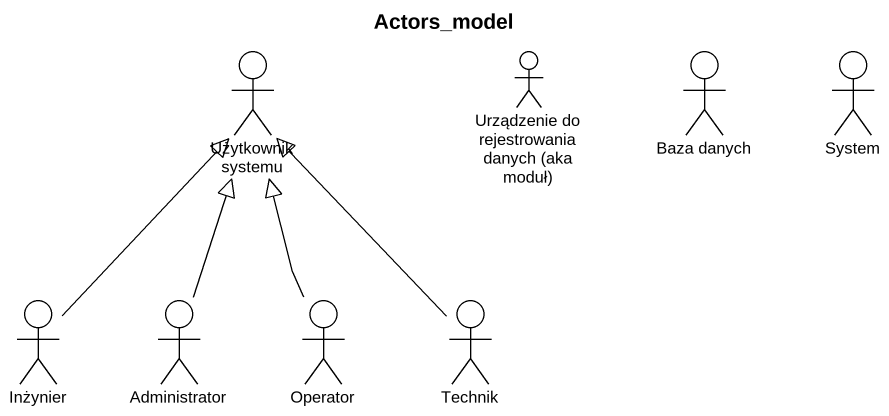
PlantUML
@startuml
title Actors_model
actor "Użytkownik systemu" as Użytkownik_systemu
actor "Urządzenie do rejestrowania danych (aka moduł)" as Urządzenie_do_rejestrowania
actor "Baza danych" as Baza_danych
actor System
actor Inżynier
actor Administrator
actor Operator
actor Technik
Inżynier -up-|> Użytkownik_systemu
Administrator -up-|> Użytkownik_systemu
Operator -up-|> Użytkownik_systemu
Technik -up-|> Użytkownik_systemu
@enduml
